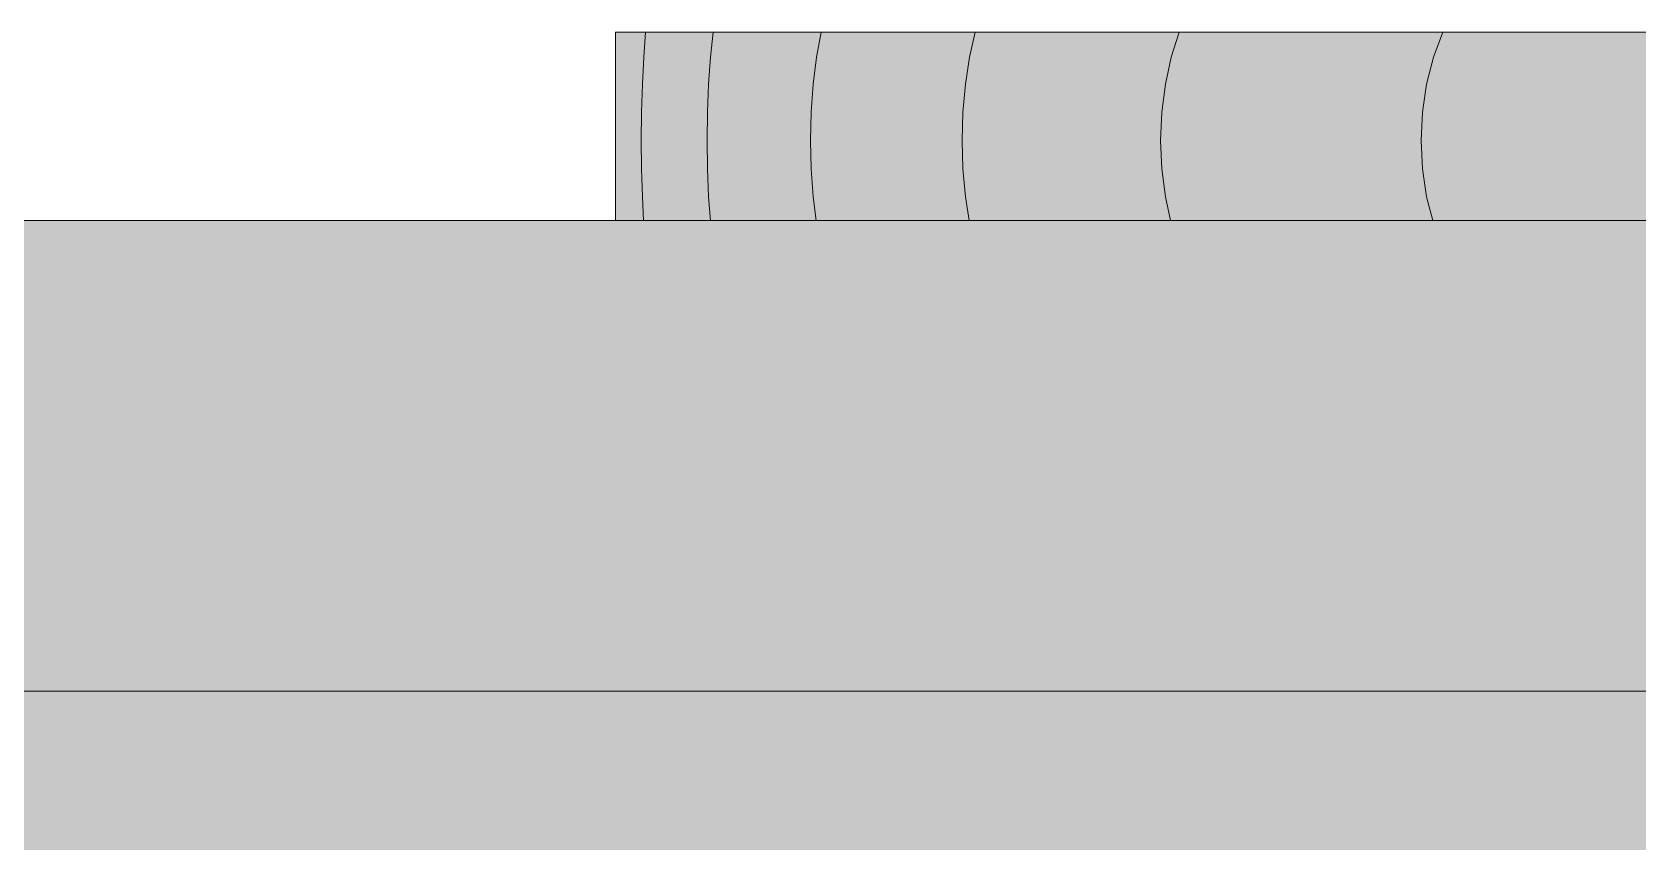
# Model space of a CAD drawing. Header units: millimetres. Extents: x 365175 to 2667127, y -330297 to -162108.
# Drawn here: x 1837143 to 1837995, y -319941 to -319511 of the extents above; entities that cross this region are included whole.
import ezdxf

# ---------------------------------------------------------------- set-up
doc = ezdxf.new("R2010")
doc.units = ezdxf.units.MM
doc.header["$MEASUREMENT"] = 0
doc.linetypes.add('Wipeout_Contour', pattern=[1000, 0, -1000])
doc.layers.add('Sols_ Dalles', color=7, linetype='Continuous')
pattern_1 = [(0, (1445436.05, -319510.98), (0, 86.60254), [0, -50]), (0, (1445461.05, -319467.68), (0, 86.60254), [0, -50])]

# ---------------------------------------------------------------- blocks, each defined once
blk = doc.blocks.new('Élément de coupe_498_6', base_point=(1445436.05, -319510.98))
at = {"color": 254, "linetype": 'Wipeout_Contour', "lineweight": 0, "ltscale": 7587371.777575616}
blk.add_wipeout([(1805984.01, -319860.98), (1933356.39, -319860.98), (1933356.39, -319610.98), (1805984.01, -319610.98)], dxfattribs=at)
at = {"linetype": 'Continuous', "lineweight": 5, "true_color": 0x00e7c4}
h = blk.add_hatch(dxfattribs=at)
h.set_pattern_fill('Plâtre_0006', color=120, style=0, pattern_type=2)
h.set_pattern_definition(pattern_1)
h.paths.add_polyline_path([(1805984.01, -319860.98), (1933356.39, -319860.98), (1933356.39, -319610.98), (1805984.01, -319610.98)])
at = {"color": 7, "linetype": 'Continuous', "lineweight": 5}
for p, q in [((1933356.39, -319610.98), (1805984.01, -319610.98)), ((1933356.39, -319860.98), (1805984.01, -319860.98))]:
    blk.add_line(p, q, dxfattribs=at)
blk = doc.blocks.new('*X980', base_point=(1445436.05, -319510.98))
at = {"layer": 'Sols_ Dalles', "color": 7, "linetype": 'Continuous', "lineweight": 5}
for p, q in [((1837891.86, -319510.98), (1837886.95, -319524.32)), ((1837891.86, -319510.98), (1837886.95, -319524.32)), ((1837886.95, -319524.32), (1837883.33, -319538.62)), ((1837886.95, -319524.32), (1837883.33, -319538.62)), ((1837883.33, -319538.62), (1837881.13, -319553.44)), ((1837883.33, -319538.62), (1837881.13, -319553.44)), ((1837881.13, -319553.44), (1837880.4, -319568.51)), ((1837881.13, -319553.44), (1837880.4, -319568.51)), ((1837880.4, -319568.51), (1837881.13, -319583.58)), ((1837880.4, -319568.51), (1837881.13, -319583.58)), ((1837881.13, -319583.58), (1837883.33, -319598.4)), ((1837881.13, -319583.58), (1837883.33, -319598.4)), ((1837883.33, -319598.4), (1837886.52, -319610.98)), ((1837883.33, -319598.4), (1837886.52, -319610.98))]:
    blk.add_line(p, q, dxfattribs=at)
blk = doc.blocks.new('*X981', base_point=(1445436.05, -319510.98))
at = {"layer": 'Sols_ Dalles', "color": 7, "linetype": 'Continuous', "lineweight": 5}
for p, q in [((1837751.94, -319510.98), (1837747.72, -319524.32)), ((1837751.94, -319510.98), (1837747.72, -319524.32)), ((1837747.72, -319524.32), (1837744.61, -319538.62)), ((1837747.72, -319524.32), (1837744.61, -319538.62)), ((1837744.61, -319538.62), (1837742.72, -319553.44)), ((1837744.61, -319538.62), (1837742.72, -319553.44)), ((1837742.72, -319553.44), (1837742.09, -319568.51)), ((1837742.72, -319553.44), (1837742.09, -319568.51)), ((1837742.09, -319568.51), (1837742.72, -319583.58)), ((1837742.09, -319568.51), (1837742.72, -319583.58)), ((1837742.72, -319583.58), (1837744.61, -319598.4)), ((1837742.72, -319583.58), (1837744.61, -319598.4)), ((1837744.61, -319598.4), (1837747.35, -319610.98)), ((1837744.61, -319598.4), (1837747.35, -319610.98))]:
    blk.add_line(p, q, dxfattribs=at)
blk = doc.blocks.new('*X983', base_point=(1445436.05, -319510.98))
at = {"layer": 'Sols_ Dalles', "color": 7, "linetype": 'Continuous', "lineweight": 5}
for p, q in [((1837643.67, -319510.98), (1837640.67, -319524.32)), ((1837643.67, -319510.98), (1837640.67, -319524.32)), ((1837640.67, -319524.32), (1837638.46, -319538.62)), ((1837640.67, -319524.32), (1837638.46, -319538.62)), ((1837638.46, -319538.62), (1837637.12, -319553.44)), ((1837638.46, -319538.62), (1837637.12, -319553.44)), ((1837637.12, -319553.44), (1837636.67, -319568.51)), ((1837637.12, -319553.44), (1837636.67, -319568.51)), ((1837636.67, -319568.51), (1837637.12, -319583.58)), ((1837636.67, -319568.51), (1837637.12, -319583.58)), ((1837637.12, -319583.58), (1837638.46, -319598.4)), ((1837637.12, -319583.58), (1837638.46, -319598.4)), ((1837638.46, -319598.4), (1837640.41, -319610.98)), ((1837638.46, -319598.4), (1837640.41, -319610.98))]:
    blk.add_line(p, q, dxfattribs=at)
blk = doc.blocks.new('*X984', base_point=(1445436.05, -319510.98))
at = {"layer": 'Sols_ Dalles', "color": 7, "linetype": 'Continuous', "lineweight": 5}
for p, q in [((1837561.86, -319510.98), (1837559.41, -319524.32)), ((1837561.86, -319510.98), (1837559.41, -319524.32)), ((1837559.41, -319524.32), (1837557.61, -319538.62)), ((1837559.41, -319524.32), (1837557.61, -319538.62)), ((1837557.61, -319538.62), (1837556.51, -319553.44)), ((1837557.61, -319538.62), (1837556.51, -319553.44)), ((1837556.51, -319553.44), (1837556.14, -319568.51)), ((1837556.51, -319553.44), (1837556.14, -319568.51)), ((1837556.14, -319568.51), (1837556.51, -319583.58)), ((1837556.14, -319568.51), (1837556.51, -319583.58)), ((1837556.51, -319583.58), (1837557.61, -319598.4)), ((1837556.51, -319583.58), (1837557.61, -319598.4)), ((1837557.61, -319598.4), (1837559.2, -319610.98)), ((1837557.61, -319598.4), (1837559.2, -319610.98))]:
    blk.add_line(p, q, dxfattribs=at)
blk = doc.blocks.new('*X986', base_point=(1445436.05, -319510.98))
at = {"layer": 'Sols_ Dalles', "color": 7, "linetype": 'Continuous', "lineweight": 5}
for p, q in [((1837504.57, -319510.98), (1837503.14, -319524.32)), ((1837504.57, -319510.98), (1837503.14, -319524.32)), ((1837503.14, -319524.32), (1837502.09, -319538.62)), ((1837503.14, -319524.32), (1837502.09, -319538.62)), ((1837502.09, -319538.62), (1837501.45, -319553.44)), ((1837502.09, -319538.62), (1837501.45, -319553.44)), ((1837501.45, -319553.44), (1837501.23, -319568.51)), ((1837501.45, -319553.44), (1837501.23, -319568.51)), ((1837501.23, -319568.51), (1837501.45, -319583.58)), ((1837501.23, -319568.51), (1837501.45, -319583.58)), ((1837501.45, -319583.58), (1837502.09, -319598.4)), ((1837501.45, -319583.58), (1837502.09, -319598.4)), ((1837502.09, -319598.4), (1837503.02, -319610.98)), ((1837502.09, -319598.4), (1837503.02, -319610.98))]:
    blk.add_line(p, q, dxfattribs=at)
blk = doc.blocks.new('*X987', base_point=(1445436.05, -319510.98))
at = {"layer": 'Sols_ Dalles', "color": 7, "linetype": 'Continuous', "lineweight": 5}
for p, q in [((1837468.55, -319510.98), (1837467.61, -319524.32)), ((1837468.55, -319510.98), (1837467.61, -319524.32)), ((1837467.61, -319524.32), (1837466.91, -319538.62)), ((1837467.61, -319524.32), (1837466.91, -319538.62)), ((1837466.91, -319538.62), (1837466.49, -319553.44)), ((1837466.91, -319538.62), (1837466.49, -319553.44)), ((1837466.49, -319553.44), (1837466.34, -319568.51)), ((1837466.49, -319553.44), (1837466.34, -319568.51)), ((1837466.34, -319568.51), (1837466.49, -319583.58)), ((1837466.34, -319568.51), (1837466.49, -319583.58)), ((1837466.49, -319583.58), (1837466.91, -319598.4)), ((1837466.49, -319583.58), (1837466.91, -319598.4)), ((1837466.91, -319598.4), (1837467.52, -319610.98)), ((1837466.91, -319598.4), (1837467.52, -319610.98))]:
    blk.add_line(p, q, dxfattribs=at)
blk = doc.blocks.new('Élément de coupe_747_6', base_point=(1445436.05, -319510.98))
at = {"layer": 'Sols_ Dalles', "linetype": 'Continuous', "lineweight": 0, "true_color": 0x000000}
for points in [[(1837462.75, -319510.98), (1837452.56, -319510.98), (1837452.56, -319610.98), (1837462.75, -319610.98)], [(1837462.75, -319510.98), (1837452.56, -319510.98), (1837452.56, -319610.98), (1837462.75, -319610.98)], [(1837483.08, -319510.98), (1837462.75, -319510.98), (1837462.75, -319610.98), (1837483.08, -319610.98)], [(1837483.08, -319510.98), (1837462.75, -319510.98), (1837462.75, -319610.98), (1837483.08, -319610.98)], [(1837513.45, -319510.98), (1837483.08, -319510.98), (1837483.08, -319610.98), (1837513.45, -319610.98)], [(1837513.45, -319510.98), (1837483.08, -319510.98), (1837483.08, -319610.98), (1837513.45, -319610.98)], [(1837553.69, -319510.98), (1837513.45, -319510.98), (1837513.45, -319610.98), (1837553.69, -319610.98)], [(1837553.69, -319510.98), (1837513.45, -319510.98), (1837513.45, -319610.98), (1837553.69, -319610.98)], [(1837603.62, -319510.98), (1837553.69, -319510.98), (1837553.69, -319610.98), (1837603.62, -319610.98)], [(1837603.62, -319510.98), (1837553.69, -319510.98), (1837553.69, -319610.98), (1837603.62, -319610.98)], [(1837662.96, -319510.98), (1837603.62, -319510.98), (1837603.62, -319610.98), (1837662.96, -319610.98)], [(1837662.96, -319510.98), (1837603.62, -319510.98), (1837603.62, -319610.98), (1837662.96, -319610.98)], [(1837731.43, -319510.98), (1837662.96, -319510.98), (1837662.96, -319610.98), (1837731.43, -319610.98)], [(1837731.43, -319510.98), (1837662.96, -319510.98), (1837662.96, -319610.98), (1837731.43, -319610.98)], [(1837808.67, -319510.98), (1837731.43, -319510.98), (1837731.43, -319610.98), (1837808.67, -319610.98)], [(1837808.67, -319510.98), (1837731.43, -319510.98), (1837731.43, -319610.98), (1837808.67, -319610.98)], [(1837894.28, -319510.98), (1837808.67, -319510.98), (1837808.67, -319610.98), (1837894.28, -319610.98)], [(1837987.83, -319510.98), (1837894.28, -319510.98), (1837894.28, -319610.98), (1837987.83, -319610.98)], [(1837987.83, -319510.98), (1837987.83, -319610.98), (1838088.85, -319610.98), (1838088.85, -319510.98)]]:
    blk.add_hatch(color=18, dxfattribs=at).paths.add_polyline_path(points)
at = {"layer": 'Sols_ Dalles', "color": 250, "linetype": 'Continuous', "lineweight": 5, "true_color": 0x1f1f1f}
for p, q in [((1837452.56, -319510.98), (1837462.75, -319510.98)), ((1837452.56, -319610.98), (1837452.56, -319510.98)), ((1837462.75, -319510.98), (1837483.08, -319510.98)), ((1837483.08, -319510.98), (1837513.45, -319510.98)), ((1837513.45, -319510.98), (1837553.69, -319510.98)), ((1837553.69, -319510.98), (1837603.62, -319510.98)), ((1837603.62, -319510.98), (1837662.96, -319510.98)), ((1837662.96, -319510.98), (1837731.43, -319510.98)), ((1837731.43, -319510.98), (1837808.67, -319510.98)), ((1837808.67, -319510.98), (1837894.28, -319510.98)), ((1837894.28, -319510.98), (1837987.83, -319510.98)), ((1837987.83, -319510.98), (1838088.85, -319510.98))]:
    blk.add_line(p, q, dxfattribs=at)
at = {"layer": 'Sols_ Dalles', "lineweight": 0}
for name in ['*X987', '*X986', '*X984', '*X983', '*X981', '*X980']:
    blk.add_blockref(name, (1445436.05, -319510.98), dxfattribs=at)

msp = doc.modelspace()

# ---------------------------------------------------------------- wipeouts: each hides what was drawn before it
at = {"color": 254, "linetype": 'Wipeout_Contour', "lineweight": 0, "ltscale": 7609605.31800538}
msp.add_wipeout([(1824949.475, -319860.981), (1925692.058, -319860.981), (1925692.058, -319610.981), (1824949.475, -319610.981)], dxfattribs=at)

# ---------------------------------------------------------------- next in the draw order: hatches: boundary and pattern name
at = {"linetype": 'Continuous', "lineweight": 5, "true_color": 0x00e7c4}
h = msp.add_hatch(dxfattribs=at)
h.set_pattern_fill('Plâtre_0006', color=120, style=0, pattern_type=2)
h.set_pattern_definition(pattern_1)
h.paths.add_polyline_path([(1824949.475, -319860.981), (1925692.058, -319860.981), (1925692.058, -319610.981), (1824949.475, -319610.981)])

# ---------------------------------------------------------------- next in the draw order: block references
at = {"lineweight": 0}
msp.add_blockref('Élément de coupe_498_6', (1445436.05, -319510.981), dxfattribs=at)

# ---------------------------------------------------------------- next in the draw order: hatches: boundary and pattern name
at = {"linetype": 'Continuous', "lineweight": 5}
for color, points in [(255, [(1804994.38, -319610.981), (1934827.773, -319610.981), (1934827.773, -322710.981), (1804994.38, -322710.981)]), (7, [(1804994.38, -319610.981), (1933356.391, -319610.981), (1933356.391, -319810.981), (1804994.38, -319810.981)])]:
    msp.add_hatch(color=color, dxfattribs=at).paths.add_polyline_path(points)

# ---------------------------------------------------------------- next in the draw order: linework, layer by layer
at = {"color": 7, "linetype": 'Continuous', "lineweight": 5}
for p, q in [((1925692.058, -319610.981), (1824949.475, -319610.981)), ((1925692.058, -319860.981), (1824949.475, -319860.981))]:
    msp.add_line(p, q, dxfattribs=at)

# ---------------------------------------------------------------- next in the draw order: block references
at = {"layer": 'Sols_ Dalles', "lineweight": 0}
msp.add_blockref('Élément de coupe_747_6', (1445436.05, -319510.981), dxfattribs=at)

doc.saveas('drawing.dxf')
